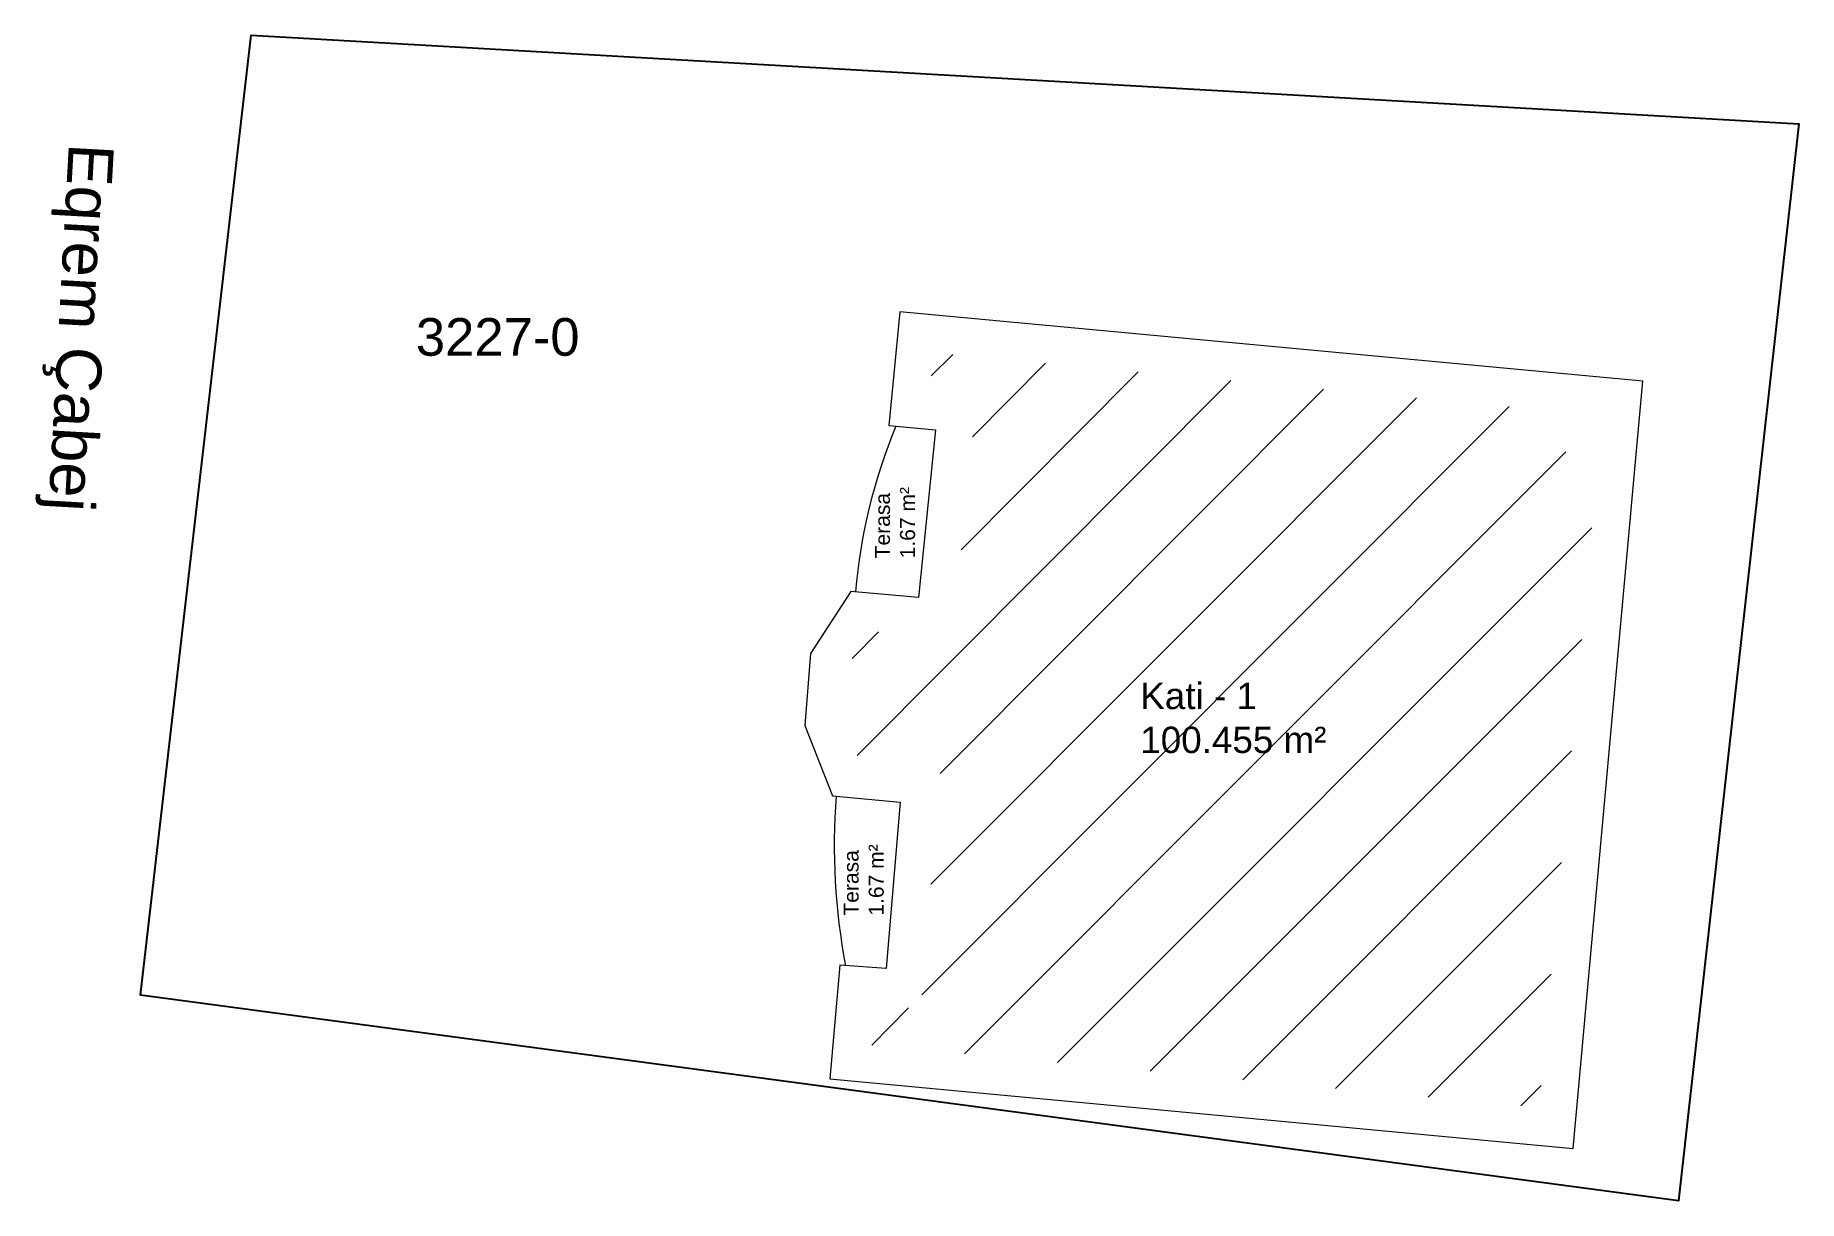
# Model space of a CAD drawing. Header units: metres. Extents: x 7511864.9 to 7511888.3, y 4692113 to 4692128.5.
import ezdxf

# ---------------------------------------------------------------- set-up
doc = ezdxf.new("R2010")
doc.units = ezdxf.units.M
doc.layers.get('0').update_dxf_attribs({"lineweight": 0})
for name, color, linetype, lineweight in [('etazha1', 190, 'Continuous', 0), ('etazha1_terasa', 190, 'Continuous', 0), ('nenkulm hash', 1, 'Continuous', 0), ('Siperfaqet', 7, 'Continuous', 0)]:
    doc.layers.add(name, color=color, linetype=linetype, lineweight=lineweight)
doc.layers.add('Nr Parceles Baze', color=7, linetype='Continuous')
doc.layers.add('Parcela Baze', color=7, linetype='Continuous')
doc.styles.get("Standard").update_dxf_attribs({"font": 'arial.ttf'})

msp = doc.modelspace()

# ---------------------------------------------------------------- hatches: boundary and pattern name
at = {"layer": 'nenkulm hash'}
h = msp.add_hatch(dxfattribs=at)
h.set_pattern_fill('ANSI31', color=256, scale=0.3)
h.set_pattern_definition([(45, (0, 0), (-0.6735192090801864, 0.6735192090801865), [])])
h.paths.add_polyline_path([(7511885.589267937, 4692122.381690932), (7511884.942000001, 4692123.331), (7511884.978274847, 4692123.49878647), (7511876.805412431, 4692124.263750497), (7511876.755242493, 4692123.748058138), (7511877.378374904, 4692123.689734157), (7511877.051660082, 4692120.472233778), (7511875.96177067, 4692120.566901232), (7511875.660100881, 4692120.102533132), (7511875.60177492, 4692119.386170679), (7511875.813982156, 4692118.847353979), (7511876.900276051, 4692118.745678985), (7511876.631944284, 4692115.549144254), (7511876.014190512, 4692115.593198009), (7511875.969429836, 4692115.069602191), (7511884.848473043, 4692114.238541015)])
h.paths.add_polyline_path([(7511876.784468632, 4692123.16473461), (7511877.554676682, 4692123.16473461), (7511877.554676682, 4692123.937500641), (7511876.784468632, 4692123.937500641)], flags=25)
h.paths.add_polyline_path([(7511876.593578688, 4692120.936285063), (7511877.363786737, 4692120.936285063), (7511877.363786737, 4692121.709051093), (7511876.593578688, 4692121.709051093)], flags=25)
h.paths.add_polyline_path([(7511876.15110334, 4692118.358919083), (7511876.92131139, 4692118.358919083), (7511876.92131139, 4692119.131685114), (7511876.15110334, 4692119.131685114)], flags=25)
h.paths.add_polyline_path([(7511875.315809599, 4692118.438281686), (7511876.086017649, 4692118.438281686), (7511876.086017649, 4692119.211047716), (7511875.315809599, 4692119.211047716)], flags=9)
h.paths.add_polyline_path([(7511876.213199159, 4692123.421874884), (7511876.983407209, 4692123.421874884), (7511876.983407209, 4692124.194640914), (7511876.213199159, 4692124.194640914)], flags=25)
h.paths.add_polyline_path([(7511879.409992147, 4692118.751123749), (7511882.058389147, 4692118.751123749), (7511882.058389147, 4692120.057137847), (7511879.409992147, 4692120.057137847)], flags=24)

# ---------------------------------------------------------------- linework, layer by layer
at = {"layer": 'etazha1', "color": 1, "elevation": 619.59, "flags": 128}
msp.add_lwpolyline([(7511876.360601976, 4692118.294006055), (7511876.175, 4692116.083), (7511875.558, 4692116.127), (7511875.429, 4692114.618), (7511885.301, 4692113.693999999), (7511886.228, 4692123.884), (7511876.356, 4692124.808), (7511876.209, 4692123.297), (7511876.830022004, 4692123.238873549), (7511876.604, 4692121.013), (7511875.706, 4692121.091), (7511875.172, 4692120.269), (7511875.094, 4692119.311), (7511875.461384784, 4692118.378171034)], close=True, dxfattribs=at)
at = {"layer": 'etazha1_terasa', "elevation": 619.59, "flags": 128}
for points in [[(7511876.304915145, 4692123.288022529, 0.0777062747612827), (7511875.768541759, 4692121.085567642)], [(7511875.50996035, 4692118.373624456, 0.06646637243319385), (7511875.636108859, 4692116.121429838)]]:
    msp.add_lwpolyline(points, format="xyb", dxfattribs=at)
at = {"layer": 'Parcela Baze'}
msp.add_lwpolyline([(7511885.831, 4692127.443), (7511888.297, 4692127.302), (7511887.445, 4692119.66), (7511886.701, 4692113), (7511866.27, 4692115.73), (7511867.739, 4692128.478999999)], close=True, dxfattribs=at)

# ---------------------------------------------------------------- texts
at = {"insert": (7511865.919565868, 4692127.019162883), "char_height": 0.6, "attachment_point": 1, "rotation": 266.80336113214855}
msp.add_mtext_dynamic_manual_height_columns('Eqrem Çabej', width=18.54011522514294, gutter_width=1, heights=[0], dxfattribs=at)
at = {"layer": 'Nr Parceles Baze'}
msp.add_text('3227-0', height=0.5, dxfattribs=at).set_placement((7511869.928427574, 4692124.222671592))
at = {"layer": 'Siperfaqet', "color": 0, "char_height": 0.2, "attachment_point": 1, "rotation": 90}
for insert in [(7511876.025911744, 4692121.53141442), (7511875.609495945, 4692116.786520048, 619.59)]:
    msp.add_mtext_dynamic_manual_height_columns('Terasa\\P1.67 m²', width=3.569243826903403, gutter_width=0.9345858245304673, heights=[0], dxfattribs=dict(at, insert=insert))
at = {"layer": 'Siperfaqet', "color": 0, "insert": (7511879.550732257, 4692119.879153536), "char_height": 0.35, "attachment_point": 1}
msp.add_mtext_dynamic_manual_height_columns('Kati - 1\\P100.455 m²', width=3.569243826903403, gutter_width=0.9345858245304673, heights=[0], dxfattribs=at)

doc.saveas('drawing.dxf')
